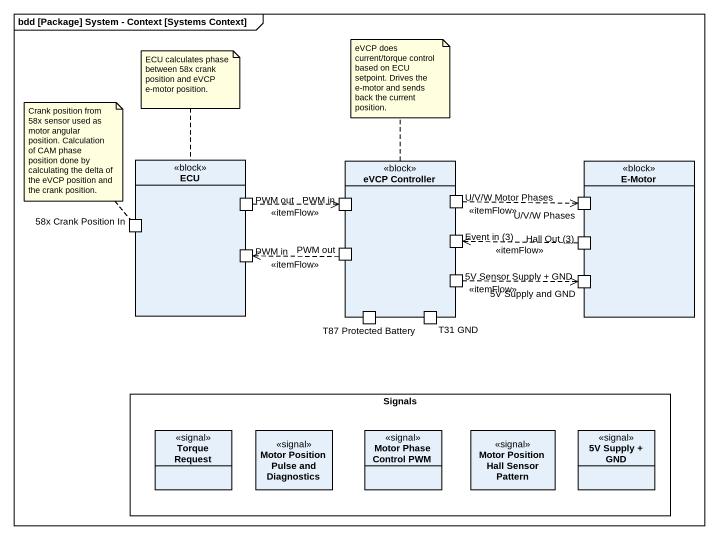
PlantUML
@startuml
mainframe bdd [Package] System - Context [Systems Context]
allowmixing
hide circle
hide empty members
rectangle ECU <<block>> {
  port "PWM out" as PWM_out
  port "58x Crank Position In" as p58x_Crank_Position_In
  port "PWM in" as PWM_in_2
}
rectangle "eVCP Controller" as eVCP_Controller <<block>> {
  port "PWM in" as PWM_in
  port "U/V/W Motor Phases" as U_V_W_Motor_Phases
  port "Event in (3)" as Event_in_3
  port "PWM out" as PWM_out_2
  port "5V Sensor Supply + GND" as p5V_Sensor_Supply_GND
  port "T87 Protected Battery" as T87_Protected_Battery
  port "T31 GND" as T31_GND
}
rectangle "E-Motor" as E_Motor <<block>> {
  port "U/V/W Phases" as U_V_W_Phases
  port "Hall Out (3)" as Hall_Out_3
  port "5V Supply and GND" as p5V_Supply_and_GND
}
rectangle Signals {
  class "Torque Request" as Torque_Request <<signal>>
  class "Motor Position Pulse and Diagnostics" as Motor_Position_Pulse_and <<signal>>
  class "Motor Phase Control PWM" as Motor_Phase_Control_PWM <<signal>>
  class "Motor Position Hall Sensor Pattern" as Motor_Position_Hall_Sensor <<signal>>
  class "5V Supply + GND" as c5V_Supply_GND <<signal>>
}
PWM_out .right.> PWM_in : <<itemFlow>>
U_V_W_Motor_Phases .right.> U_V_W_Phases : <<itemFlow>>
Hall_Out_3 .left.> Event_in_3 : <<itemFlow>>
PWM_out_2 .left.> PWM_in_2 : <<itemFlow>>
p5V_Sensor_Supply_GND .right.> p5V_Supply_and_GND : <<itemFlow>>
note top of ECU : ECU calculates phase between 58x crank position and eVCP e-motor position.
note top of eVCP_Controller : eVCP does current/torque control based on ECU setpoint. Drives the e-motor and sends back the current position.
note as N3
  Crank position from 58x sensor used as motor angular position. Calculation of CAM phase position done by calculating the delta of the eVCP position and the crank position.
end note
N3 .. p58x_Crank_Position_In
@enduml
